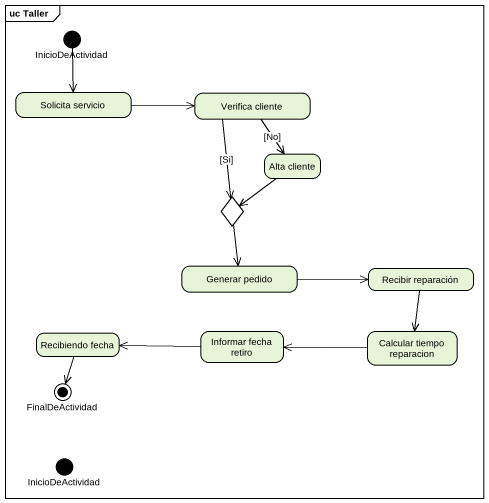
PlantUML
@startuml
mainframe uc Taller
hide empty description
state InicioDeActividad <<start>>
state "Solicita servicio" as Solicita_servicio
state "Verifica cliente" as Verifica_cliente
state "Alta cliente" as Alta_cliente
state choice1 <<choice>>
state "Generar pedido" as Generar_pedido
state "Recibir reparación" as Recibir_reparación
state "Recibiendo fecha" as Recibiendo_fecha
state "Informar fecha retiro" as Informar_fecha_retiro
state "Calcular tiempo reparacion" as Calcular_tiempo_reparacion
state FinalDeActividad <<end>>
state "InicioDeActividad" as InicioDeActividad_2 <<start>>
InicioDeActividad --> Solicita_servicio
Solicita_servicio -right-> Verifica_cliente
Verifica_cliente --> Alta_cliente : [No]
Verifica_cliente --> choice1 : [Si]
Alta_cliente --> choice1
choice1 --> Generar_pedido
Generar_pedido -right-> Recibir_reparación
Recibir_reparación --> Calcular_tiempo_reparacion
Recibiendo_fecha --> FinalDeActividad
Informar_fecha_retiro -left-> Recibiendo_fecha
Calcular_tiempo_reparacion -left-> Informar_fecha_retiro
@enduml
